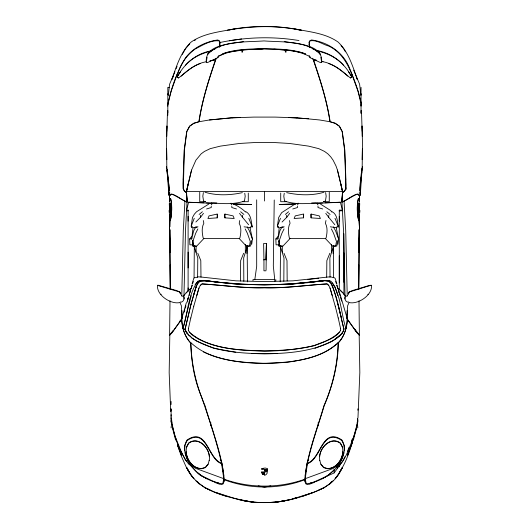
<?xml version="1.0" encoding="UTF-8"?>
<svg xmlns="http://www.w3.org/2000/svg" width="529" height="529" viewBox="0 0 529 529"><rect width="100%" height="100%" fill="white"/><g stroke="black" fill="none" stroke-linecap="round" stroke-linejoin="round"><path stroke-width="0.79" d="M188.106 290.328L188.106 287.888M188.106 267.952L188.106 210.178L186.565 210.145M263.945 260.116L263.627 243.492L266.418 243.492L266.08 259.382L263.951 259.382L263.945 270.802L266.001 270.802M266.08 270.068L266.418 243.492L266.001 260.116M339.294 289.403L339.294 255.877M339.294 221.148L339.294 216.335M342.369 210.112L339.294 210.178L339.294 210.833L342.369 210.787M343.91 282.334L343.91 252.948M355.283 331.075L355.283 329.428M181.599 320.6L181.606 318.967M194.057 277.738L194.328 245.377M243.829 281.302L243.677 257.914L247.169 246.937L247.122 245.377M245.33 252.412L245.344 244.418M287.168 280.992L286.996 260.605L283.987 253.239M330.03 277.308L329.871 257.914L331.531 252.412L331.544 244.418M345.02 295.447L343.506 230.637L341.959 202.058L342.62 191.577L337.436 170.06L336.001 165.974L333.131 160.241L330.704 156.815L327.835 153.84L324.522 151.413L318.789 148.656L308.526 146.116L289.548 143.465L275.093 142.585L253.907 142.585L239.452 143.465L220.362 146.116L210.211 148.656L204.478 151.413L201.165 153.84L195.869 160.241L191.564 170.06L186.565 190.784M347.176 310.635L347.143 318.795L356.196 331.485L359.389 335.016L358.993 300.822M347.229 295.949L345.708 230.413L344.055 201.179L356.526 194.222L357.961 194.222L358.953 194.996L359.389 196.319L359.449 201.972M231.795 206.237L231.781 207.533L236.489 208.975M317.989 206.237L317.982 207.533L322.69 208.975M361.043 106.184L361.056 104.2M361.043 112.809L361.056 110.515M171.085 411.106L171.098 409.109L171.098 422.4M358.794 264.857L358.622 287.789L359.502 229.646L359.284 215.078M358.926 247.658L359.059 229.646L358.86 289.423M171.085 416.27L171.098 414.683M345.701 179.92L344.604 150.196L342.177 131.661L339.307 126.252L335.227 123.383L329.931 121.73L319.562 119.964L297.602 117.868L275.093 117.094L253.907 117.094L231.398 117.868L209.438 119.964L199.069 121.73L193.773 123.383L189.693 126.252L186.823 131.661L184.396 150.196L183.292 188.595L184.727 191.247L185.824 192.126L186.492 192.239L188.588 182.088M181.824 310.635L181.857 318.795L172.804 331.485L169.611 335.016L170.007 300.822M170.14 289.423L169.941 229.646L170.073 247.658M280.529 245.377L280.205 281.845M337.317 468.668L337.357 465.494M274.24 200.002L273.321 265.994L274.928 281.428M167.805 94.493L167.819 93.805M170.206 264.857L170.378 287.789L169.498 229.646L169.716 215.078M169.829 334.797L169.168 372.535L170.708 411.483M362.153 169.73L362.484 142.585L361.486 110.7M359.006 214.86L358.88 219.013M184.727 450.655L184.833 445.358L187.154 440.505C207.097 427.148 207.639 459.126 221.578 463.675L223.787 478.679L222.901 483.096L221.909 483.757C210.297 482.018 197.535 474.976 190.572 465.11C185.758 458.048 181.864 447.779 187.154 439.949C206.998 426.619 207.804 458.643 221.578 463.232C216.434 440.617 208.922 418.637 201.496 396.697C194.176 379.762 191.346 361.3 190.685 342.964C184.714 336.437 181.91 327.689 181.632 319.02L186.268 303.018M362.153 159.685L362.372 148.986M167.508 110.7L166.516 142.585L166.847 168.956M206.773 59.268L206.297 62.31L207.289 62.686L217.862 57.694L218.775 56.305C232.489 48.939 248.855 49.719 263.964 48.999C279.081 49.719 295.447 48.939 309.161 56.305L310.073 57.694L320.647 62.686L321.639 62.31C323.345 43.953 296.187 44.059 284.225 41.566M357.769 421.487L357.783 420.826M166.847 126.477L166.741 131.218L166.959 125.922M357.869 410.233L357.902 408.838M209.219 460.475C211.382 449.862 199.506 435.565 188.807 442.819C181.771 452.235 189.713 468.687 201.609 468.747L205.358 467.649L208.115 464.336L209.219 460.256M358.92 250.118L359.502 229.646M358.397 269.777L358.47 267.317M358.92 252.578L359.614 229.646L358.907 216.579M180.184 321.652L180.237 320.005M359.449 209.669L359.727 203.605L359.284 202.938L358.397 204.928L358.179 208.234L358.953 218.497L359.389 214.305M359.171 214.86L358.953 219.714M168.837 195.214L168.837 185.395L167.177 169.948M357.961 417.996L359.832 372.535L359.171 334.797M183.298 179.92L183.398 177.565M326.671 277.156L326.849 260.605L329.865 253.239M169.611 194.447L169.716 192.351M170.093 216.579L169.386 229.646L170.08 252.578M191.564 170.06L186.38 191.577L187.041 202.058L185.494 230.637L183.98 295.447M309.591 47.121L309.075 42.465L310.073 40.634L311.502 39.966C327.425 42.003 342.613 51.809 349.021 66.892C353.524 77.869 357.988 88.938 360.606 100.543C360.857 102.163 362.167 103.948 361.049 105.509M360.289 195.327L362.054 168.625L360.289 187.16L360.394 195.214M169.551 201.972L169.611 196.319L170.047 194.996L171.039 194.222L172.474 194.222L184.945 201.172L183.292 230.413L181.771 295.949M239.763 220.527L239.207 223.271C241.627 227.761 240.92 233.071 239.928 237.871L239.207 238.539L203.844 238.539L196.603 246.23L193.528 245.985L192.787 240.563L192.444 246.058L195.697 246.091M325.963 220.527L325.401 223.271C327.828 227.761 327.12 233.071 326.128 237.871L325.401 238.539L290.044 238.539L282.803 246.23L279.729 245.985L278.981 240.563L278.638 246.058L281.897 246.091M342.62 191.577L341.959 201.84L342.62 191.577L186.38 191.577L187.041 201.84L186.38 191.577M241.865 52.133L242.024 49.713M242.56 52.206L242.718 49.792M359.449 201.84L359.502 196.1L357.961 194.117C352.063 194.89 347.626 200.147 341.959 201.946L342.402 192.457L343.063 192.457L345.272 190.255L345.821 188.708L346.039 183.96L344.829 150.196L342.289 131.549L339.42 126.147L335.115 123.164L330.156 121.73C326.889 100.503 320.376 79.998 313.492 59.717L316.666 60.339M168.282 95.577L169.611 84.217L174.934 71.693M169.829 200.511L170.159 198.415L170.602 198.415C172.421 205.358 171.819 214.252 170.272 220.705M171.482 418.545C173.148 434.494 178.934 451.039 188.588 464.006C194.421 467.735 197.218 475.227 204.254 477.138C209.054 478.99 213.471 481.959 218.576 482.924M359.389 191.134L361.267 173.591L362.484 166.642L362.259 168.182M217.214 217.855L217.479 214.569L216.956 214.119L209.034 215.892L207.923 218.503L217.214 217.855L217.214 214.007M303.415 217.855L303.679 214.569L303.157 214.119L295.228 215.892L294.124 218.503L303.415 217.855L303.415 214.007M170.933 215.521L170.821 204.597M180.31 302.026L181.745 302.026L183.179 300.922L184.059 298.938L183.953 296.729L181.414 295.737M361.598 174.14L361.823 171.938M361.043 93.018L361.043 113.649M358.953 216.844L359.198 214.483M359.449 212.129L359.614 204.154M359.284 216.513L359.945 210.555M248.617 224.726L242.421 217.207L242.646 215.243M334.817 224.726L328.621 217.207L328.84 215.243M361.023 179.351L361.287 177.096M347.586 295.737L345.047 296.729L344.941 298.938L345.821 300.922L347.255 302.026L348.69 302.026M358.179 204.597L358.067 215.521M305.213 475.478L307.018 462.862M339.863 293.529L347.368 319.02C347.09 327.689 344.286 336.437 338.315 342.964C337.971 364.646 332.688 385.859 324.191 405.743C318.504 424.886 311.594 443.666 307.422 463.232C321.196 458.643 322.002 426.619 341.846 439.949C347.513 448.837 342.613 460.303 336.444 467.649C329.131 476.126 317.989 482.117 307.091 483.757L306.099 483.096L305.213 478.679L307.422 463.675C321.361 459.126 321.903 427.148 341.846 440.505L344.167 445.358L344.273 450.655M251.335 240.563L250.607 246.058L247.354 246.091M337.528 240.563L336.808 246.058L333.548 246.091M251.692 244.352L252.419 239.068L250.052 227.88M337.892 244.352L338.62 239.068L336.252 227.88M254.872 279.286L256.684 266.318L256.684 199.823M170.933 216.401L170.49 218.166L170.378 217.836M203.374 192.549L202.819 196.213L203.48 200.61M244.53 200.61L245.192 196.213L244.748 193.277M284.252 193.277L283.808 196.213L284.47 200.61M325.52 200.61L326.181 196.213L325.626 192.549M206.852 58.732L207.097 57.264M199.069 121.73C202.257 99.968 209.087 78.973 216.282 58.256M219.264 46.975L219.813 41.844L218.927 40.852C210.542 39.992 202.594 45.296 195.32 48.906C186.347 55.261 178.809 66.138 177.222 76.93C184.257 63.877 196.001 53.436 210.985 50.89M250.706 284.595L264.5 284.814L291.975 284.04L324.746 280.621L327.947 280.952L330.374 282.387C337.846 296.795 339.697 313.585 343.943 329.17C342.594 335.029 336.662 338.117 332.139 341.304C311.283 351.851 287.492 353.432 264.5 353.888C239.597 353.141 212.718 352.089 191.452 337.667C188.84 335.254 185.699 332.913 185.057 329.17L191.015 304.235L196.312 285.918L198.514 282.387L200.947 280.952L204.254 280.621L237.025 284.152L264.5 284.926L291.975 284.152L324.746 280.734L328.053 280.952L330.486 282.387M342.951 451.535C342.164 459.694 336.378 468.582 327.391 468.529L323.642 467.319L320.885 464.118M246.851 253.51L247.056 245.337M333.052 253.51L333.25 245.337M219.654 47.121L220.143 42.465L219.151 40.634L217.717 39.966C205.47 41.692 193.178 47.716 185.606 57.734C176.785 72.023 171.125 88.369 167.733 104.735M188.364 328.84L190.79 317.916M171.594 418.432L171.264 419.867L171.594 423.293L176.23 440.392L175.344 438.958L171.813 425.607L171.482 423.18L171.813 422.519M319.668 456.725C320.025 447.389 331.055 436.405 340.081 443.15L342.62 447.342M191.015 304.122L185.163 329.17L185.606 330.936L187.259 333.693M186.565 210.37L188.588 202.276L212.208 203.321M185.057 329.17L185.494 327.405M345.047 296.729L344.941 298.938M352.889 439.811C349.9 451.402 345.682 462.935 339.122 472.999L342.395 467.59L339.274 473.197L335.161 478.705L339.274 473.197L342.395 467.325M190.79 318.028L193.773 306.106M352.889 439.665L351.514 445.028L353.683 436.623M223.985 481.8L224.594 479.486M191.233 295.625L182.961 328.615C187.921 313.082 187.901 294.488 197.965 281.17C205.688 278.823 213.855 282.645 221.691 282.605M184.171 312.242L184.833 309.855M185.276 308.262L185.937 305.874M193.773 306.218L198.957 288.014M191.015 304.235L196.418 285.918M348.36 71.633L351.778 76.712L351.56 77.485L350.343 77.928C341.727 70.873 332.992 63.156 321.48 61.437M187.392 301.107L188.542 297.04M188.998 295.572L189.693 293.086M192.999 227.88L191.703 239.068L193.707 230.71L195.882 226.901M187.927 298.997L188.588 296.782M196.748 295.519L198.957 288.126L200.279 285.362L202.045 283.928C222.749 285.058 243.591 288.484 264.5 287.789C285.442 288.358 306.291 285.237 327.061 283.928L328.721 285.362L330.043 288.126L332.252 295.519M279.193 227.88L277.897 239.068L279.907 230.71L282.076 226.901M186.823 302.687L188.496 297.153M188.972 295.572L189.686 293.198M189.918 292.451L190.605 290.209M191.062 288.715L192.212 284.986L191.062 288.655M343.837 452.969L341.516 459.926L336.993 466.763C342.951 462.981 345.728 456.282 348.466 450.1C352.235 439.949 357.531 429.601 357.518 418.545M190.605 290.137L189.918 292.352L190.79 289.621M193.66 294.851L196.418 286.024L198.514 282.274L200.947 280.839L204.254 280.621M192.12 283.928L193.773 278.3L195.426 277.308M192.668 283.491L193.33 281.501M358.622 217.836L358.51 218.166L358.067 216.401M331.531 252.412L333.369 246.937L333.323 245.377M216.037 58.216C208.929 78.98 202.197 99.981 198.844 121.73L193.885 123.164L189.58 126.147L186.711 131.549L184.171 150.196L182.961 183.96L183.179 188.708L183.728 190.255L185.937 192.457L186.598 192.457L187.041 201.946C181.374 200.147 176.937 194.89 171.039 194.117L169.498 196.1L169.551 201.84M193.528 245.985L192.801 241.383L195.697 233.249L197.872 228.912M279.729 245.985L279.001 241.383L281.897 233.249L284.066 228.912M351.269 445.127L347.315 455.595L351.448 444.849M347.394 451.594L349.087 447.23M351.349 441.411L352.195 439.229M176.144 68.677L177.056 66.416M243.664 253.239L240.655 260.605L240.483 280.992M348.135 293.859L349.239 291.988L348.36 294.084L349.239 291.988L352.109 290.659L367.781 285.918L371.53 285.362C372.462 295.281 358.014 304.585 349.239 302.575M351.778 76.712L351.448 77.485L350.343 77.928M348.909 302.8L347.586 305.888L346.812 318.359L347.368 319.02M194.249 218.298L191.194 226.26L192.08 227.774L191.882 227.113M280.449 218.298L277.394 226.26L278.28 227.774L278.082 227.113M339.096 466.876L340.425 464.012M173.314 76.46L171.925 79.363C176.547 66.191 180.693 51.954 191.121 42.062C203.725 33.248 219.747 31.813 234.486 28.936M344.875 456.765L342.713 461.202L334.077 472.972L313.571 482.164L310.424 482.924M169.829 199.188L170.602 198.415C172.143 205.411 171.951 214.238 170.378 220.593M169.611 335.016L169.829 334.579M267.337 472.88L266.239 474.493L264.5 475.452M340.636 330.38C335.135 339.525 323.159 341.35 314.266 345.721C297.88 349.054 281.249 351.296 264.5 351.018C241.938 350.727 218.556 349.173 198.077 338.877C194.619 336.444 190.182 334.434 188.364 330.38M341.741 333.693C343.063 331.914 344.359 329.666 343.506 327.405M173.029 330.605L170.966 333.548M182.3 54.421L185.606 48.575L189.693 43.94M358.292 203.711L358.728 202.938M186.38 447.342L188.919 443.15C197.945 436.405 208.975 447.389 209.332 456.725M217.869 57.039L218.867 55.505M179.43 292.319L179.648 291.988L157.47 285.362C156.538 295.281 170.986 304.585 179.761 302.575M211.276 204.935L212.288 203.42M297.47 204.935L298.488 203.42M180.64 71.633L177.222 76.712L177.44 77.485L178.657 77.928C186.962 71.362 194.996 63.711 205.907 61.814M207.573 54.335L208.81 52.497L212.129 50.176M207.699 54.256C221.744 40.237 245.615 42.313 263.964 40.918C282.321 42.313 306.192 40.237 320.237 54.256M339.274 473.197C331.657 486.521 316.468 491.527 302.833 496.222C283.577 502.55 262.754 504.58 242.811 500.52L253.563 502.266C229.275 497.518 198.263 492.797 186.605 467.59L189.878 472.999L186.446 467.563L181.434 456.375L177.486 445.292M195.862 222.021L200.623 217.207L203.48 213.359M282.056 222.021L286.824 217.207L289.68 213.359M217.822 57.218L218.523 56.325M342.508 332.589C335.77 341.37 324.581 344.121 314.927 348.366M183.398 295.956L188.694 290.11L191.233 288.232M181.632 319.02L182.188 318.359L181.414 305.888L180.091 302.8M183.398 295.85L184.727 294.415M331.703 481.436L329.779 483.724L324.35 487.619L319.066 490.026L313.459 492.387L291.658 499.25C273.929 503.681 255.071 503.681 237.342 499.25L215.541 492.387L209.934 490.026L204.644 487.586L199.221 483.724L197.297 481.436M208.115 464.118L205.358 467.319L201.609 468.529C192.622 468.582 186.836 459.694 186.049 451.535M198.077 281.17L195.095 284.595M192.847 244.848L189.871 244.815L189.66 238.929L191.624 236.675M279.048 244.848L276.065 244.815L275.854 238.929L277.824 236.675M170.966 333.29L171.925 332.258M334.235 469.759L328.165 475.26L324.085 477.799M186.049 292.868L190.599 288.814M349.133 292.206L349.57 291.763M370.869 285.475L371.199 285.144L349.352 291.988L349.57 292.319M329.878 483.916L333.032 480.828M185.388 65.345C191.961 57.714 201.41 53.482 210.985 51.055M206.713 61.926L206.297 62.31C204.591 43.953 231.748 44.059 243.71 41.566M339.75 332.04C319.496 349.867 290.09 349.854 264.5 351.018C238.91 349.848 209.504 349.867 189.25 332.04M200.279 285.475L202.045 283.928C222.769 285.31 243.604 288.16 264.5 287.683C285.442 288.312 306.331 285.071 327.061 283.928L328.721 285.475M181.196 76.163C186.843 71.045 192.821 66.026 200.174 63.579M199.142 214.443L202.395 211.759M285.336 214.443L288.596 211.759M334.414 339.578L339.982 335.075M208.757 204.082L196.53 211.765L194.335 214.219L192.45 217.584L191.194 226.26L192.444 226.842M338.428 465.11L333.244 468.416L305.213 478.679M244.299 201.053C233.851 204.809 222.134 203.553 211.21 202.938M323.979 192.232C312.123 195.829 298.706 195.294 286.645 192.635M325.289 201.053L323.483 201.899M169.611 335.241L171.813 333.032L181.857 319.126C182.002 327.722 184.641 336.457 190.572 342.852L190.903 342.852M194.487 40.468L195.756 39.748M358.622 220.593C357.135 214.265 356.612 205.292 358.397 198.415L358.841 198.415L359.171 200.511M358.728 220.705C357.095 214.232 356.817 205.47 358.397 198.415L359.171 199.188M219.575 55.532L226.419 52.569M321.93 478.857L323.364 478.15M213.412 49.594L215.336 48.721M307.422 460.475L308.804 459.866M341.959 202.058L344.055 201.179M318.927 489.907L324.35 487.619M314.14 482.461L309.518 484.2L307.091 484.419L305.874 483.87L305.326 482.653L304.995 479.671C279.259 489.451 249.741 489.431 224.005 479.671L223.674 482.653L223.126 483.87L221.909 484.419L219.482 484.2L214.926 482.461M250.607 226.842L252.055 226.26L248.795 218.298M336.808 226.842L338.256 226.26L334.996 218.298M222.385 53.839C235.577 48.966 250.065 49.078 263.964 48.608C277.87 49.078 292.358 48.966 305.55 53.839M242.348 192.635C230.294 195.294 216.877 195.829 205.021 192.232M313.684 492.327L302.681 496.222M196.087 277.533L198.077 276.865L200.61 276.978L236.033 280.839L264.5 281.613L292.967 280.839L328.39 276.978L330.817 276.865L332.886 277.533M206.561 208.975L211.263 207.533L211.256 206.237M292.755 208.975L297.463 207.533L297.457 206.237M298.349 203.196L294.957 204.082L281.712 212.625L278.651 217.584L277.394 226.26L278.638 226.842M193.892 227.847L197.991 226.815M280.086 227.847L284.192 226.815M227.291 30.199C251.672 25.24 277.269 25.24 301.656 30.199M209.927 60.868L215.508 59.717L210.211 60.822M278.598 501.915L291.658 499.25M270.795 485.9L264.5 487.176L258.205 485.9M199.288 280.734L200.947 280.396M227.192 52.424L244.319 49.812L263.204 48.939M262.417 469.177L263.449 468.978M229.189 29.928C252.869 25.822 277.745 25.108 301.246 30.424M220.143 42.465C246.038 37.07 272.871 36.203 298.984 40.548M275.437 502.266L286.189 500.52L275.583 502.266L264.5 502.537M193.707 227.523L196.967 227.027M279.907 227.523L283.167 227.027M262.615 469.197L263.865 469.005M229.348 40.786L241.674 38.961M306.648 282.83L324.746 280.621L328.053 280.839L330.486 282.274L332.582 286.024L335.34 294.851M307.865 279.517L318.676 278.194M346.039 328.615C340.835 313.479 341.145 293.952 330.923 281.17L328.053 280.396L325.738 280.396L307.309 282.605L279.067 284.483L249.827 284.483M325.738 280.396L292.636 283.822M209.438 119.964L233.051 117.683M317.79 202.938C306.866 203.553 295.149 204.809 284.701 201.053M200.947 280.952C217.551 281.368 234.102 284.833 250.819 284.595M233.606 117.65L235.703 117.537M317.592 203.281L340.411 202.276L342.435 210.37M250.971 227.774L244.094 226.815M337.171 227.774L330.288 226.815M279.233 204.492L293.965 203.943M317.704 203.063L322.617 202.878M325.071 202.786L340.623 202.21M295.678 204.062L279.279 204.518M231.947 117.755L240.338 117.537M277.302 353.557L251.592 353.557M169.452 87.358L167.819 87.358L167.819 92.416M205.49 201.708L199.731 201.708L199.731 192.285M242.52 201.708L248.28 201.708L248.28 193.072M286.48 201.708L280.72 201.708L280.72 193.072M323.51 201.708L329.269 201.708L329.269 192.285M212.83 203.017L216.778 203.017M311.667 203.017L316.415 203.017M274.353 279.577L252.994 279.577L252.994 280.641M267.581 469.613L264.5 469.679L267.581 469.679L267.581 468.588L265.135 468.026L261.419 468.588L261.419 469.567M248.061 501.393L249.701 501.393M275.854 238.929L278.089 238.956M189.66 238.929L191.895 238.956M186.565 210.806L188.106 210.833L188.106 210.178M288.662 117.537L308.638 118.754M251.361 204.564L233.322 204.062M188.377 202.21L203.929 202.786M206.383 202.878L212.116 203.09M235.035 203.943L251.401 204.551M249.933 284.483L221.578 282.605L203.149 280.396M293.297 117.537L295.394 117.65M295.949 117.683L297.053 117.755M311.098 217.855L320.389 218.503L319.285 215.892L311.363 214.119L310.84 214.569L311.098 217.855L311.098 214.007M224.904 217.855L234.195 218.503L233.084 215.892L225.162 214.119L224.64 214.569L224.904 217.855L224.904 214.007M273.91 49.118L292.286 50.81L300.743 52.424M294.732 28.936C309.458 31.852 325.54 33.182 338.097 42.062C348.525 51.954 352.671 66.191 357.293 79.363L356.255 77.188M235.808 352.228L213.967 348.366L196.748 341.198L191.452 337.667M313.492 59.717L316.58 60.339M327.947 280.396L329.6 280.734M237.342 499.25L250.171 501.862M316.547 50.724C326.651 53.026 336.695 57.344 343.612 65.345M321.658 61.483L323.093 61.814M315.806 50.341C331.551 52.721 344.511 63.004 351.778 76.93L351.778 74.067L357.961 91.167L361.267 104.735M230.895 203.196C236.291 204.776 241.541 208.234 245.582 212.036M226.319 496.222L215.316 492.327M205.517 201.899L203.711 201.053M223.787 478.679L195.756 468.416L190.572 465.11M301.517 52.569L305.55 54.143M178.657 77.928L177.552 77.485L177.222 76.712L177.222 74.067L171.151 91.167L167.845 104.517M203.374 351.897C229.804 364.084 259.825 364.488 288.331 362.16C306.066 359.317 324.561 355.6 338.097 342.852C344.286 336.854 347.004 327.696 347.143 319.126L357.187 333.032L359.389 335.241M328.826 63.579C336.179 66.026 342.157 71.045 347.804 76.163M184.945 201.172L187.041 202.058M204.65 487.619L210.073 489.907M220.196 459.866L221.578 460.475M312.599 48.721L314.524 49.594M207.07 478.857L200.835 475.26L198.077 473.052M180.865 293.859L179.761 291.988L176.891 290.659L157.801 285.144L158.131 285.475M332.073 211.666C337.528 214.543 337.383 221.856 338.434 227.113L338.256 226.26M245.879 211.666C251.328 214.543 251.182 221.856 252.24 227.113L252.055 226.26M190.969 336.464L188.893 335.26L184.661 329.15M333.574 277.308L335.115 278.3L336.88 283.928M320.488 204.082L330.704 210.549L331.776 212.036M315.806 50.176L319.126 52.497L320.356 54.335M337.767 288.232L340.306 290.11L345.602 295.956M338.401 288.814L342.951 292.868M326.849 211.759L330.109 214.443M240.655 211.759L243.909 214.443M290.044 238.539L289.317 237.871C288.325 233.071 287.617 227.761 290.044 223.271L289.482 220.527M203.844 238.539L203.123 237.871C202.131 233.071 201.423 227.761 203.844 223.271L203.288 220.527M321.222 61.926L321.639 62.31L321.163 59.268M195.968 480.828L199.122 483.916M344.273 294.415L345.602 295.85M358.034 333.548L355.971 330.605M179.43 291.763L180.64 294.084L179.867 292.206M187.041 461.718L185.388 460.032L181.024 451.158L175.238 436.67M188.694 463.397L192.007 466.763L187.484 459.926L185.163 452.969M357.075 332.258L358.034 333.29M341.06 45.679L343.612 48.575L345.45 51.822M325.401 238.539L332.642 246.23L335.723 245.985L336.444 241.383L333.548 233.249L331.379 228.912M239.207 238.539L246.448 246.23L249.523 245.985L250.243 241.383L247.354 233.249L245.178 228.912M332.357 282.83L335.009 286.91L337.767 295.625M309.412 56.325L310.113 57.218M189.726 473.197L193.839 478.705L189.726 473.197L186.605 467.325M325.765 213.359L328.621 217.207M239.564 213.359L242.421 217.207M316.957 203.42L317.975 204.935M230.763 203.42L231.775 204.935M309.068 55.505L310.067 57.039M170.272 202.938L170.708 203.711M333.369 226.901L335.538 230.71L338.62 239.068M247.169 226.901L249.344 230.71L252.419 239.068M359.171 334.579L359.389 335.016M357.187 422.519L357.518 423.18L357.187 425.607L353.656 438.958L352.77 440.392L357.406 423.293L357.736 419.867L357.406 418.432M351.778 74.285C347.328 62.726 340.332 51.3 328.608 46.036C322.571 44.37 316.606 39.589 310.073 40.852L309.187 41.844L309.736 46.975M197.786 253.239L200.802 260.605L200.98 277.156M353.683 70.185L359.614 84.217L360.937 95.577M177.552 444.849L181.685 455.595L177.731 445.127M312.718 58.256C319.774 79.019 326.796 99.955 329.931 121.73M280.482 246.937L283.98 257.914L283.828 281.302M194.282 246.937L197.78 257.914L197.621 277.308M335.67 281.501L336.332 283.491M338.21 289.621L339.089 292.398L338.395 290.137M337.938 288.655L336.788 284.966L337.938 288.715M338.395 290.209L339.082 292.451M330.043 288.014L335.227 306.218M339.307 293.086L340.002 295.572M340.458 297.04L341.608 301.107M319.781 460.256L320.885 464.336L323.642 467.649L327.391 468.747C339.287 468.687 347.229 452.235 340.193 442.819C329.494 435.565 317.612 449.862 319.781 460.475M308.982 44.172L309.802 47.226M335.34 294.746L341.073 316.699M343.943 329.17L337.985 304.122M304.406 479.486L305.015 481.8M335.227 306.106L338.21 318.028M337.436 170.06L342.435 190.784M338.21 317.916L340.636 328.84M340.411 182.088L342.508 192.239L343.176 192.126C347.943 188.965 344.571 182.121 345.602 177.565M221.982 462.862L223.787 475.478M167.29 169.174L167.402 169.842M167.177 170.278L169.611 191.134M320.839 57.264L321.083 58.732M166.847 169.73L167.977 179.351M166.741 168.182L166.516 166.642L166.741 168.295M183.953 296.729L184.059 298.938M168.156 180.839L168.52 183.781M286.606 215.243L286.824 217.207M200.405 215.243L200.623 217.207M169.055 210.555L169.716 216.513M167.819 93.018L167.819 115.329M166.959 169.617L168.943 195.327M169.551 212.129L169.386 204.154M169.802 214.483L170.047 216.844M168.804 186.876L168.996 189.243M285.911 49.713L286.07 52.133M285.21 49.792L285.376 52.206M170.12 219.013L169.994 214.86M170.047 219.714L169.829 214.86M359.284 192.351L359.389 194.447M358.907 217.393L359.343 226.379M169.611 214.305L170.047 218.497L170.821 208.234L170.602 204.928L169.716 202.938L169.273 203.605L169.551 209.669M346.045 187.782L346.118 189.356M362.041 125.922L362.259 131.218L362.153 126.477M334.05 469.659L334.163 472.853M170.53 267.317L170.602 269.777M169.498 229.646L170.08 250.118M171.098 408.838L171.132 410.233M171.085 420.826L171.098 421.487M278.981 240.563L279.001 241.383M192.787 240.563L192.801 241.383M166.628 148.986L166.847 159.685M361.043 93.805L361.056 94.493M170.55 267.793L170.602 271.086M333.369 246.937L333.594 277.738M247.169 246.937L247.453 281.845M171.085 417.652L171.098 418.856M169.902 214.258L169.994 226.65M167.805 104.2L167.819 106.184M167.805 110.515L167.819 112.809M337.264 465.494L337.271 467.874M282.314 246.018L282.321 252.412M196.114 246.018L196.127 252.412M367.999 294.19L367.999 294.633M362.259 131L362.259 136.184M361.043 87.358L361.043 92.416M357.769 418.856L357.769 422.4M357.769 426.639L357.769 427.921M357.425 418.849L357.425 422.36M343.91 233.719L343.91 294.653M340.636 328.727L340.636 330.493M339.294 210.178L339.294 282.863M318.233 422.354L318.233 425.891M275.834 279.577L275.834 280.641M267.581 471.141L264.5 471.075M267.581 471.947L261.419 471.881M264.5 191.577L264.5 201M210.767 422.354L210.767 425.891M188.364 328.727L188.364 330.493M188.106 216.335L188.106 221.148M188.106 252.115L188.106 291.076M171.098 401.471L171.098 404.506M171.098 426.639L171.098 427.921M166.741 131L166.741 136.184M161.001 294.19L161.001 294.633M338.097 342.739C337.641 364.421 332.721 385.793 323.973 405.637C316.891 429.951 307.204 453.816 304.777 479.234C278.968 488.386 250.032 488.386 224.223 479.234C221.796 453.816 212.109 429.951 205.027 405.637C196.279 385.793 191.359 364.421 190.903 342.739C210.628 360.963 239.095 362.193 264.5 363.483C289.938 362.279 318.279 360.831 338.097 342.739M296.941 497.677L293.013 498.741L296.941 497.677M267.581 470.367L264.5 470.367L267.581 470.433M264.5 472.661L261.604 472.728L264.5 472.661M264.5 473.429L261.954 473.429L264.5 473.495M264.5 474.215L262.549 474.282L264.5 474.215"/></g></svg>
